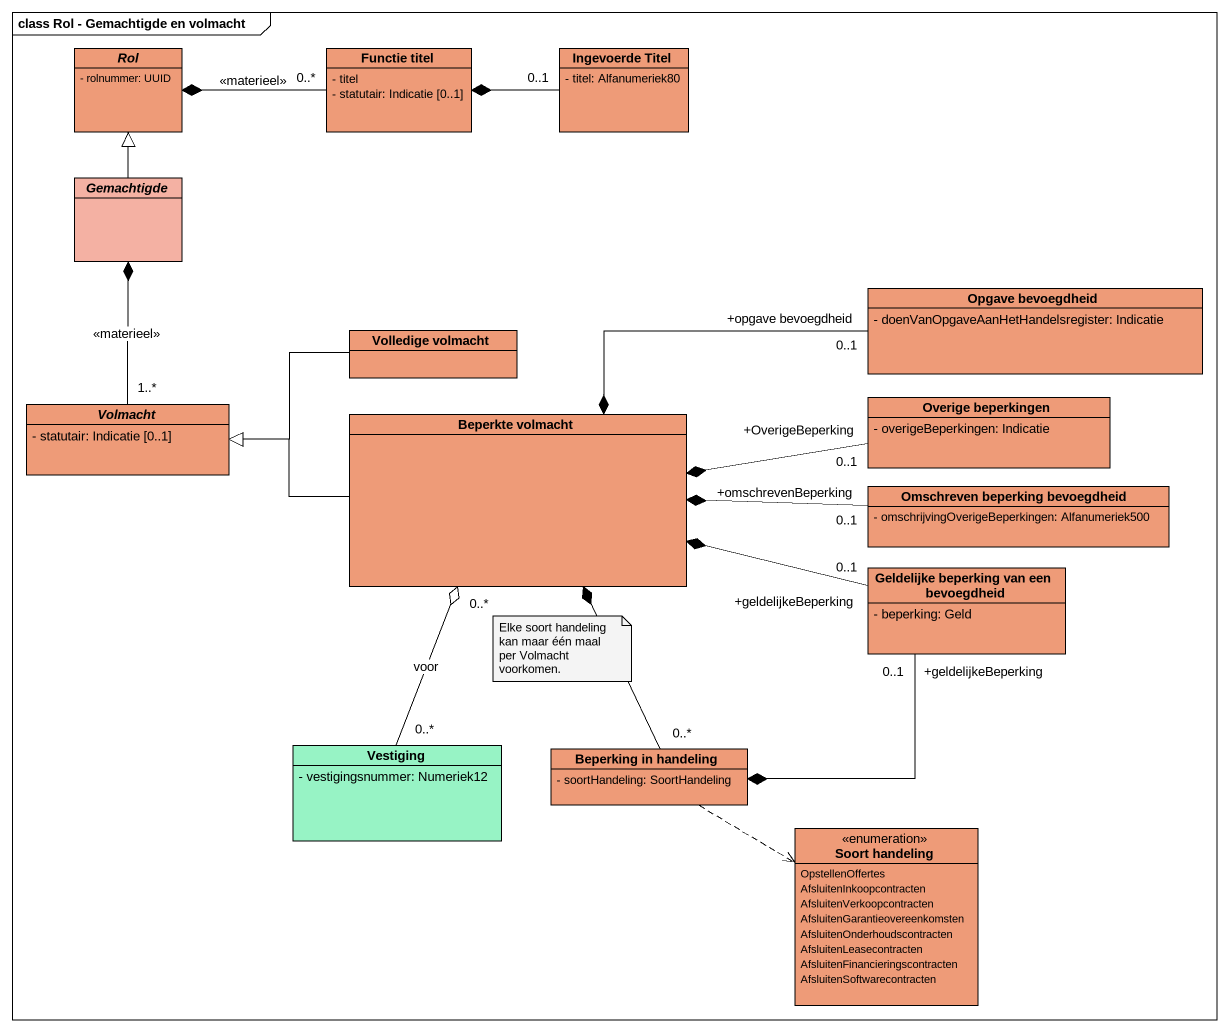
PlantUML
@startuml
mainframe class Rol - Gemachtigde en volmacht
hide circle
hide empty members
skinparam classAttributeIconSize 0
abstract class Rol #EE9B78 {
  - rolnummer: UUID
}
class "Functie titel" as Functie_titel #EE9B78 {
  - titel
  - statutair: Indicatie [0..1]
}
class "Ingevoerde Titel" as Ingevoerde_Titel #EE9B78 {
  - titel: Alfanumeriek80
}
abstract class Gemachtigde #F4B1A3
class "Opgave bevoegdheid" as Opgave_bevoegdheid #EE9B78 {
  - doenVanOpgaveAanHetHandelsregister: Indicatie
}
class "Volledige volmacht" as Volledige_volmacht #EE9B78
abstract class Volmacht #EE9B78 {
  - statutair: Indicatie [0..1]
}
class "Overige beperkingen" as Overige_beperkingen #EE9B78 {
  - overigeBeperkingen: Indicatie
}
class "Beperkte volmacht" as Beperkte_volmacht #EE9B78
class "Omschreven beperking bevoegdheid" as Omschreven_beperking #EE9B78 {
  - omschrijvingOverigeBeperkingen: Alfanumeriek500
}
class "Geldelijke beperking van een bevoegdheid" as Geldelijke_beperking_van #EE9B78 {
  - beperking: Geld
}
class Vestiging #97F3C5 {
  - vestigingsnummer: Numeriek12
}
class "Beperking in handeling" as Beperking_in_handeling #EE9B78 {
  - soortHandeling: SoortHandeling
}
enum "Soort handeling" as Soort_handeling #EE9B78 {
  OpstellenOffertes
  AfsluitenInkoopcontracten
  AfsluitenVerkoopcontracten
  AfsluitenGarantieovereenkomsten
  AfsluitenOnderhoudscontracten
  AfsluitenLeasecontracten
  AfsluitenFinancieringscontracten
  AfsluitenSoftwarecontracten
}
Functie_titel "0..*" -left-* Rol : <<materieel>>
Ingevoerde_Titel "0..1" -left-* Functie_titel
Gemachtigde -up-|> Rol
Opgave_bevoegdheid "+opgave bevoegdheid\n0..1" -left-* Beperkte_volmacht
Volledige_volmacht -left-|> Volmacht
Volmacht "1..*" -up-* Gemachtigde : <<materieel>>
Overige_beperkingen "+OverigeBeperking\n0..1" -left-* Beperkte_volmacht
Beperkte_volmacht -left-|> Volmacht
Omschreven_beperking "+omschrevenBeperking\n0..1" -left-* Beperkte_volmacht
Geldelijke_beperking_van "+geldelijkeBeperking\n0..1" -left-* Beperkte_volmacht
Geldelijke_beperking_van "+geldelijkeBeperking\n0..1" -left-* Beperking_in_handeling
Vestiging "0..*" -up-o "0..*" Beperkte_volmacht : voor
Beperking_in_handeling "0..*" -up-* Beperkte_volmacht
Beperking_in_handeling .right.> Soort_handeling
note as N1
  Elke soort handeling kan maar één maal per Volmacht voorkomen.
end note
@enduml
